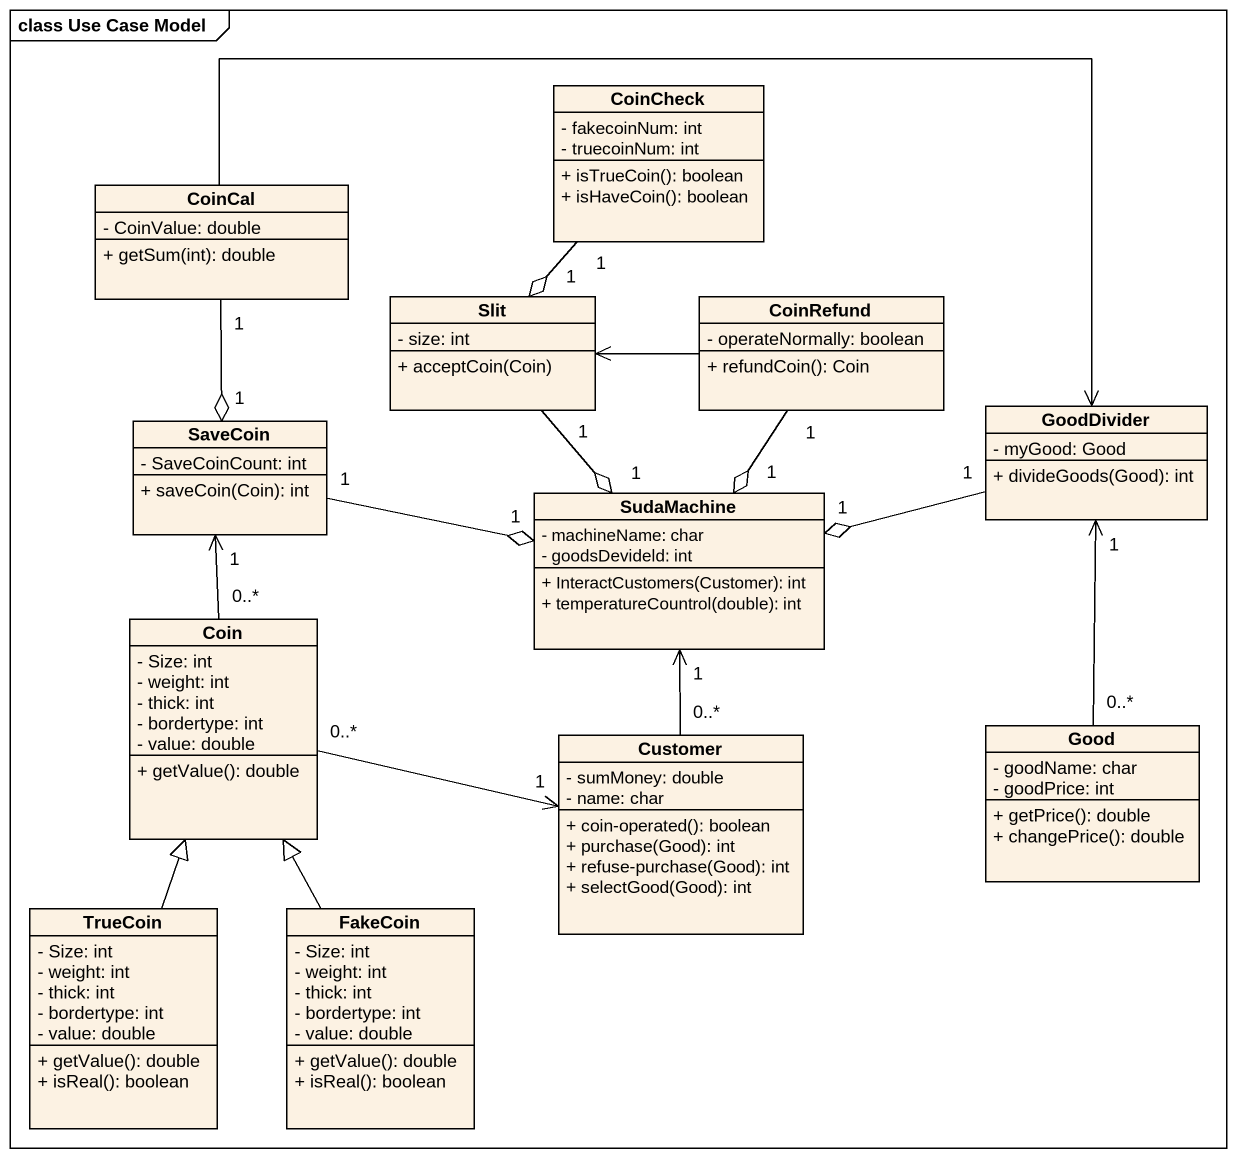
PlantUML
@startuml
mainframe class Use Case Model
hide circle
hide empty members
skinparam classAttributeIconSize 0
class CoinCheck {
  - fakecoinNum: int
  - truecoinNum: int
  + isTrueCoin(): boolean
  + isHaveCoin(): boolean
}
class CoinCal {
  - CoinValue: double
  + getSum(int): double
}
class Slit {
  - size: int
  + acceptCoin(Coin)
}
class CoinRefund {
  - operateNormally: boolean
  + refundCoin(): Coin
}
class SaveCoin {
  - SaveCoinCount: int
  + saveCoin(Coin): int
}
class GoodDivider {
  - myGood: Good
  + divideGoods(Good): int
}
class SudaMachine {
  - machineName: char
  - goodsDevideld: int
  + InteractCustomers(Customer): int
  + temperatureCountrol(double): int
}
class Coin {
  - Size: int
  - weight: int
  - thick: int
  - bordertype: int
  - value: double
  + getValue(): double
}
class Customer {
  - sumMoney: double
  - name: char
  + coin-operated(): boolean
  + purchase(Good): int
  + refuse-purchase(Good): int
  + selectGood(Good): int
}
class Good {
  - goodName: char
  - goodPrice: int
  + getPrice(): double
  + changePrice(): double
}
class TrueCoin {
  - Size: int
  - weight: int
  - thick: int
  - bordertype: int
  - value: double
  + getValue(): double
  + isReal(): boolean
}
class FakeCoin {
  - Size: int
  - weight: int
  - thick: int
  - bordertype: int
  - value: double
  + getValue(): double
  + isReal(): boolean
}
CoinCheck "1" --o "1" Slit
CoinCal "1" --o "1" SaveCoin
CoinCal -right-> GoodDivider
Slit <-right- CoinRefund
Slit "1" --o "1" SudaMachine
CoinRefund "1" --o "1" SudaMachine
SaveCoin "1" -right-o "1" SudaMachine
GoodDivider "1" -left-o "1" SudaMachine
Coin "0..*" -up-> "1" SaveCoin
Customer "0..*" -up-> "1" SudaMachine
Customer "1" <-left- "0..*" Coin
Good "0..*" -up-> "1" GoodDivider
TrueCoin -up-|> Coin
FakeCoin -up-|> Coin
@enduml
